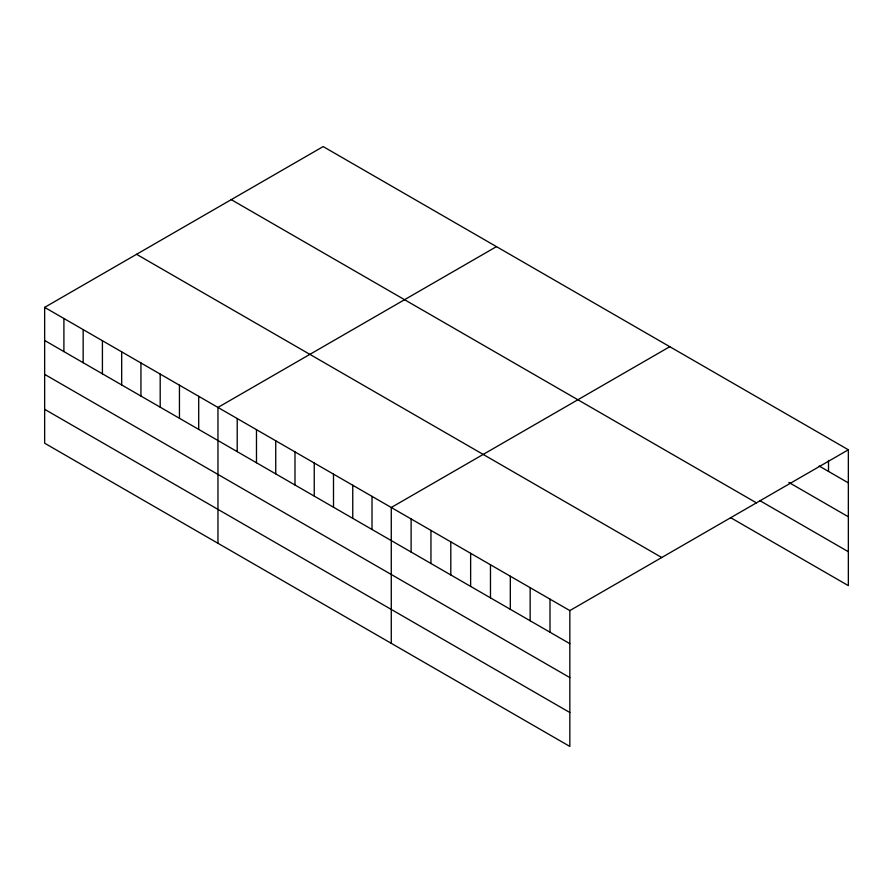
<?xml version="1.0" encoding="UTF-8"?>
<svg xmlns="http://www.w3.org/2000/svg" width="893" height="893" viewBox="0 0 893 893"><rect width="100%" height="100%" fill="white"/><g stroke="black" fill="none" stroke-linecap="round" stroke-linejoin="round"><path stroke-width="1.34" d="M44.65 307.371L569.834 610.589L569.834 746.425L44.65 443.218L44.65 307.371L323.166 146.575L848.35 449.782L848.35 585.629L730.474 517.572M496.475 246.635L217.959 407.431L217.959 543.279M669.783 346.696L391.279 507.492L391.279 643.34M569.834 610.589L848.35 449.782M819.171 466.034L848.35 482.879M788.832 482.421L848.35 516.79M759.653 500.515L848.35 551.718M231.254 199.641L756.438 502.848M136.562 254.304L661.746 557.522M44.65 340.467L569.834 643.674M44.65 374.368L569.834 677.586M44.65 409.307L569.834 712.525M828.514 460.397L828.514 471.426M549.999 599.125L549.999 632.222M530.152 587.672L530.152 620.769M510.316 576.219L510.316 609.316M490.48 564.767L490.48 597.864M470.633 553.314L470.633 586.4M450.798 541.861L450.798 574.947M430.951 530.397L430.951 563.494M411.115 518.945L411.115 552.041M372.013 496.374L372.013 529.471M352.757 485.256L352.757 518.353M333.502 474.138L333.502 507.235M314.247 463.02L314.247 496.117M294.991 451.903L294.991 484.999M275.736 440.785L275.736 473.882M256.481 429.667L256.481 462.764M237.214 418.549L237.214 451.646M198.704 396.313L198.704 429.41M179.448 385.196L179.448 418.292M160.193 374.078L160.193 407.175M140.938 362.96L140.938 396.057M121.682 351.842L121.682 384.939M102.416 340.724L102.416 373.821M83.161 329.606L83.161 362.703M63.905 318.488L63.905 351.585"/></g></svg>
